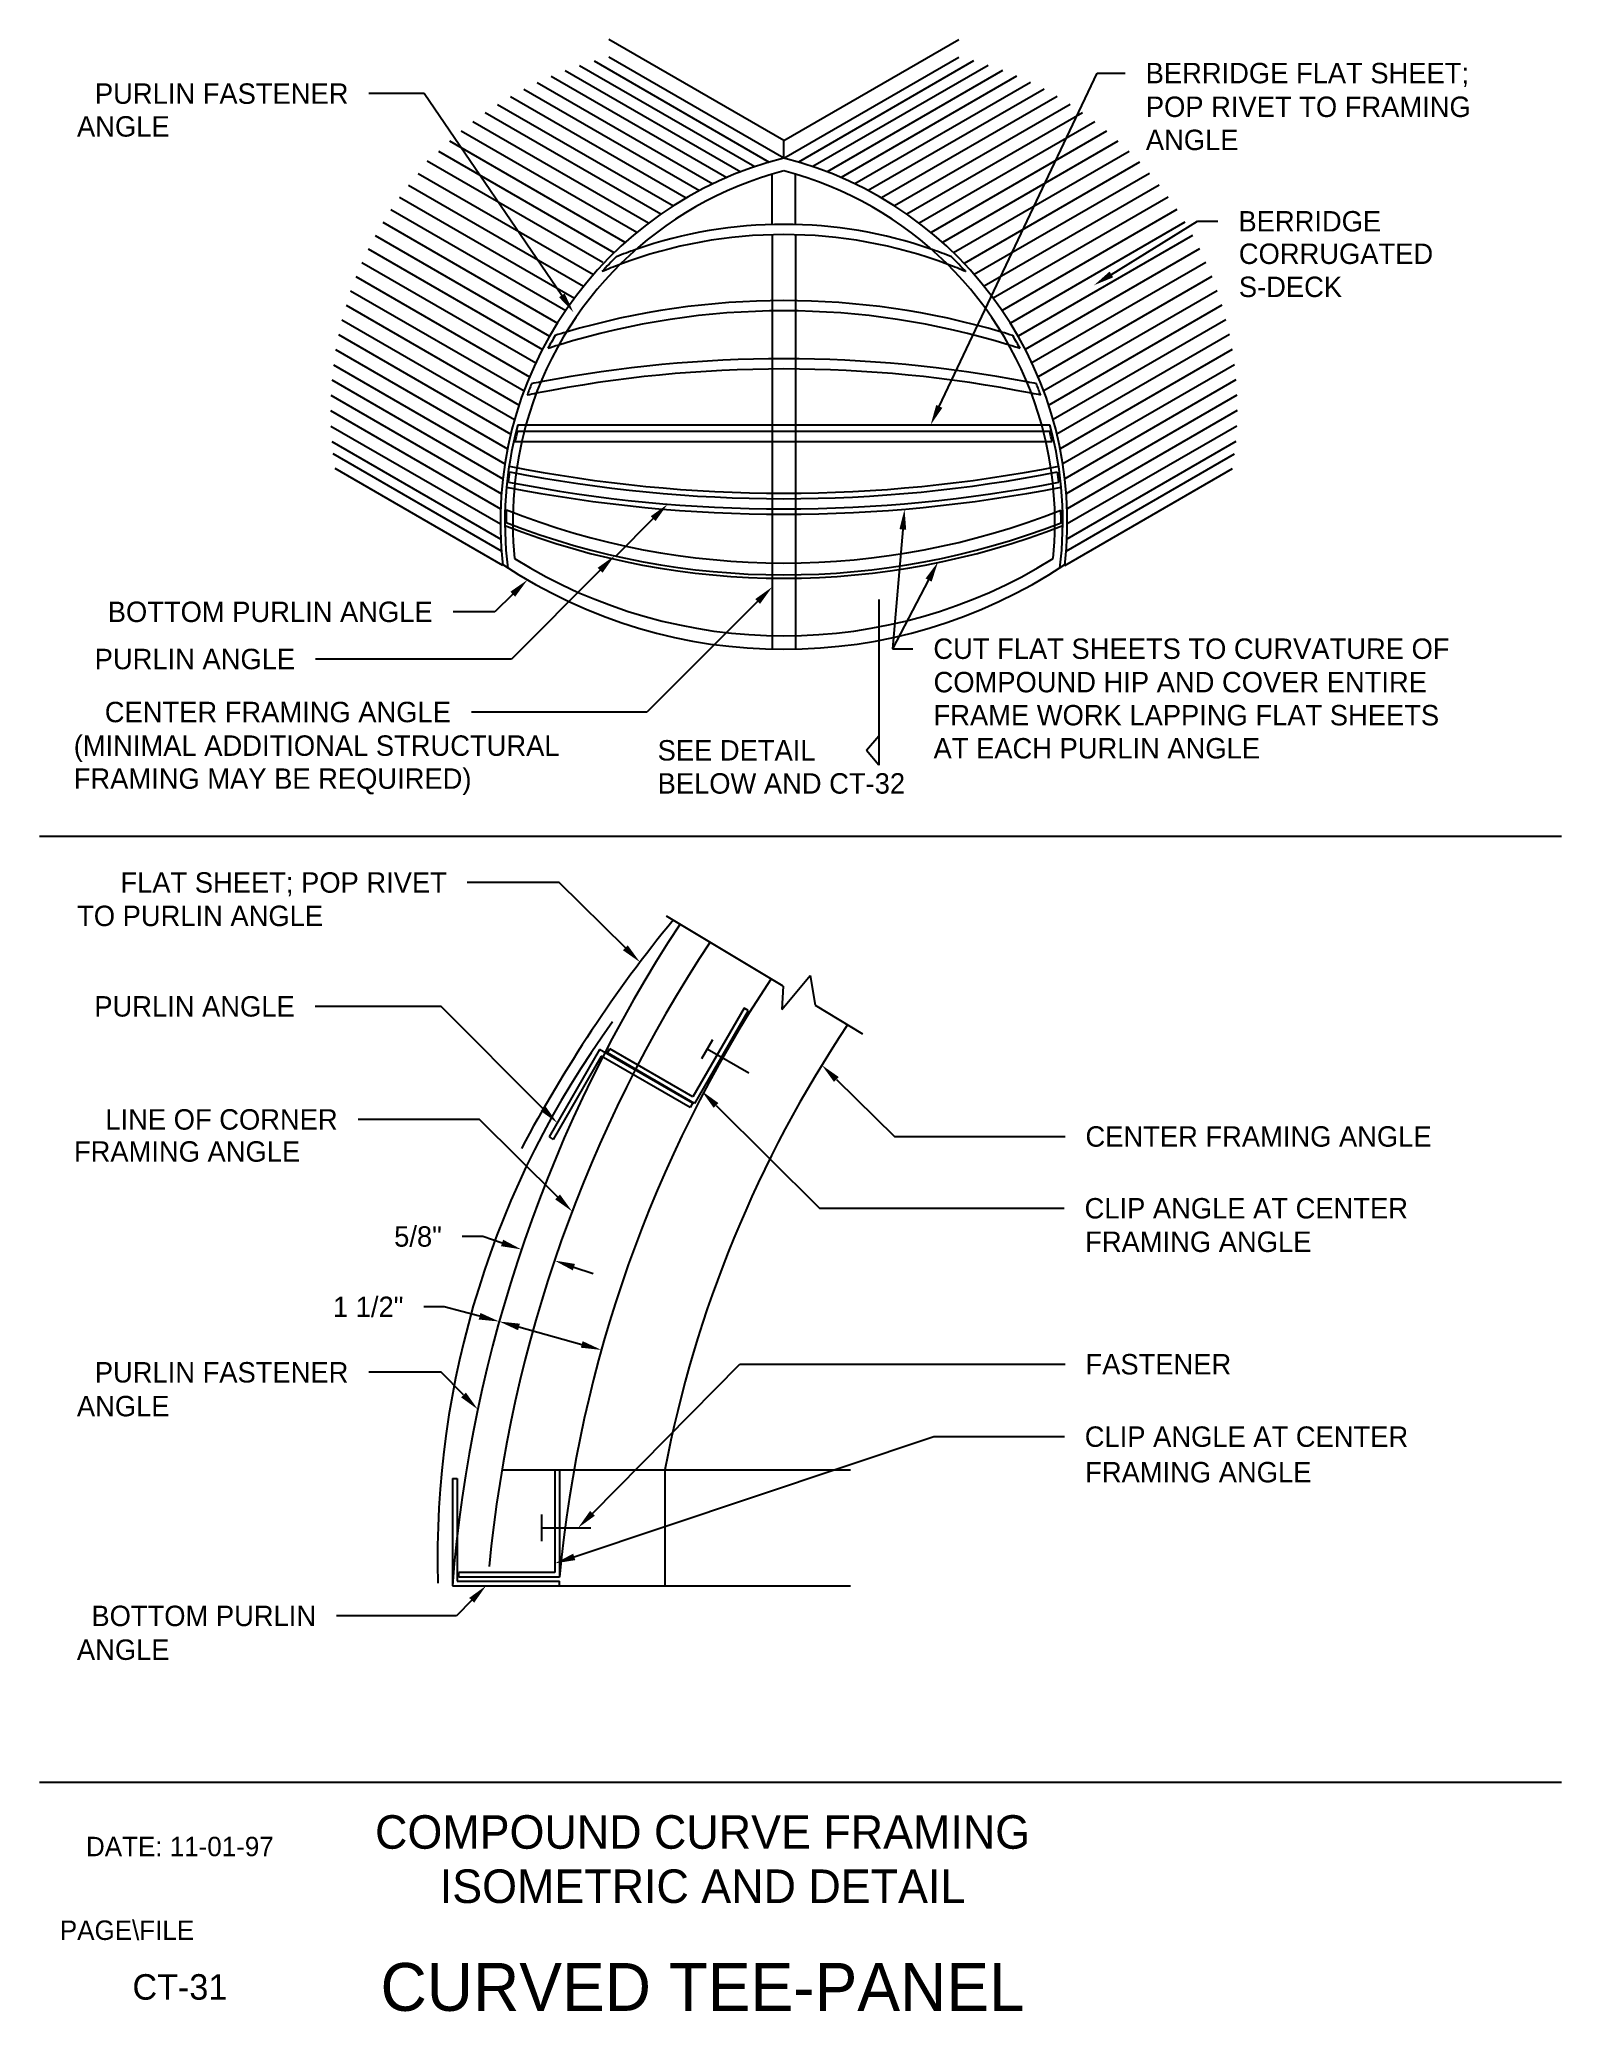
# Model space of a CAD drawing. Extents: x 0.1 to 15, y 0.5 to 19.8.
import ezdxf
from ezdxf.enums import TextEntityAlignment as Align

# ---------------------------------------------------------------- set-up
doc = ezdxf.new("R2010")
doc.units = 0
doc.header["$LTSCALE"] = 0.2
doc.linetypes.add('HIDDEN', pattern=[0])
doc.linetypes.add('HIDDENX2', pattern=[0])
for name, color, linetype in [('BORDER', 7, 'CONTINUOUS'), ('CMP-FLSH', 7, 'CONTINUOUS'), ('DIM-TXT', 7, 'CONTINUOUS'), ('STRCTR', 7, 'CONTINUOUS')]:
    doc.layers.add(name, color=color, linetype=linetype)

msp = doc.modelspace()

# ---------------------------------------------------------------- linework, layer by layer
at = {"layer": 'BORDER', "color": 0, "linetype": 'CONTINUOUS'}
for p, q in [((0.063, 12.018), (14.961, 12.018)), ((14.961, 2.75), (0.062, 2.75))]:
    msp.add_line(p, q, dxfattribs=at)
at = {"layer": 'CMP-FLSH', "color": 0, "linetype": 'CONTINUOUS'}
for centre, radius, start, end in [((16.965, 2.484), 13.799, 140.8477, 152.0167), ((12.887, 4.939), 8.929, 143.8979, 181.5147)]:
    msp.add_arc(centre, radius, start, end, dxfattribs=at)
at = {"layer": 'DIM-TXT', "color": 0, "linetype": 'CONTINUOUS'}
for p, q in [((8.278, 14.334), (8.278, 12.714)), ((8.278, 12.997), (8.158, 12.856)), ((8.278, 12.714), (8.158, 12.856))]:
    msp.add_line(p, q, dxfattribs=at)
at = {"layer": 'STRCTR', "color": 0, "linetype": 'CONTINUOUS'}
for p, q in [((7.349, 18.83), (5.636, 19.818)), ((7.349, 18.83), (9.061, 19.818)), ((5.208, 19.515), (6.926, 18.523)), ((5.349, 19.564), (7.065, 18.573)), ((5.491, 19.608), (7.206, 18.618)), ((7.349, 18.657), (5.636, 19.646)), ((7.349, 18.657), (9.061, 19.646)), ((9.206, 19.608), (7.491, 18.618)), ((9.349, 19.564), (7.632, 18.573)), ((9.489, 19.515), (7.771, 18.523)), ((4.802, 19.331), (6.522, 18.338)), ((4.935, 19.398), (6.654, 18.405)), ((5.07, 19.459), (6.789, 18.467)), ((9.627, 19.459), (7.908, 18.467)), ((9.762, 19.398), (8.043, 18.405)), ((9.895, 19.331), (8.175, 18.338)), ((8.87, 16.225), (10.414, 19.489)), ((10.414, 19.489), (10.69, 19.489)), ((3.829, 19.288), (3.287, 19.288)), ((5.176, 17.312), (3.829, 19.288)), ((4.547, 19.182), (6.267, 18.189)), ((4.673, 19.259), (6.393, 18.266)), ((10.024, 19.259), (8.304, 18.266)), ((10.15, 19.182), (8.43, 18.189)), ((6.024, 18.02), (4.305, 19.012)), ((6.144, 18.107), (4.424, 19.1)), ((10.273, 19.1), (8.553, 18.107)), ((10.393, 19.012), (8.673, 18.02)), ((5.796, 17.831), (4.078, 18.823)), ((5.908, 17.928), (4.189, 18.92)), ((7.349, 18.657), (7.349, 18.83)), ((10.508, 18.92), (8.789, 17.928)), ((10.619, 18.823), (8.901, 17.831)), ((5.576, 17.634), (3.858, 18.625)), ((5.688, 17.73), (3.971, 18.722)), ((10.727, 18.722), (9.01, 17.73)), ((10.83, 18.616), (9.113, 17.625)), ((3.675, 18.392), (5.389, 17.403)), ((3.769, 18.506), (5.484, 17.516)), ((7.234, 18.006), (7.234, 18.5)), ((7.464, 18.006), (7.464, 18.5)), ((10.928, 18.506), (9.213, 17.516)), ((11.022, 18.392), (9.308, 17.403)), ((3.502, 18.153), (5.213, 17.165)), ((3.586, 18.274), (5.298, 17.286)), ((11.111, 18.274), (9.399, 17.286)), ((11.195, 18.153), (9.485, 17.165)), ((3.423, 18.028), (5.132, 17.041)), ((11.275, 18.028), (9.566, 17.041)), ((10.555, 17.517), (11.398, 18.038)), ((11.398, 18.038), (11.598, 18.038)), ((3.281, 17.768), (4.985, 16.784)), ((3.349, 17.9), (5.056, 16.914)), ((7.234, 17.907), (7.234, 16.044)), ((7.464, 17.907), (7.464, 16.044)), ((11.348, 17.9), (9.641, 16.914)), ((11.417, 17.768), (9.712, 16.784)), ((3.218, 17.634), (4.92, 16.651)), ((11.48, 17.634), (9.777, 16.651)), ((3.16, 17.497), (4.86, 16.516)), ((11.537, 17.497), (9.837, 16.516)), ((3.063, 17.217), (4.757, 16.239)), ((3.108, 17.358), (4.806, 16.378)), ((11.589, 17.358), (9.892, 16.378)), ((11.635, 17.217), (9.941, 16.239)), ((3.023, 17.074), (4.713, 16.097)), ((11.675, 17.074), (9.984, 16.097)), ((2.989, 16.928), (4.676, 15.954)), ((11.709, 16.928), (10.021, 15.954)), ((2.939, 16.634), (4.618, 15.664)), ((2.961, 16.782), (4.644, 15.81)), ((11.737, 16.782), (10.053, 15.81)), ((11.759, 16.634), (10.079, 15.664)), ((2.923, 16.484), (4.598, 15.517)), ((11.774, 16.484), (10.099, 15.517)), ((2.914, 16.334), (4.584, 15.37)), ((11.783, 16.334), (10.113, 15.37)), ((2.911, 16.184), (4.576, 15.222)), ((2.915, 16.032), (4.574, 15.074)), ((4.744, 16.044), (9.953, 16.044)), ((11.786, 16.184), (10.121, 15.222)), ((11.783, 16.032), (10.123, 15.074)), ((2.925, 15.881), (4.578, 14.926)), ((11.773, 15.881), (10.119, 14.926)), ((4.585, 14.809), (2.937, 15.761)), ((10.112, 14.809), (11.76, 15.761)), ((4.599, 14.669), (2.958, 15.617)), ((10.099, 14.669), (11.74, 15.617)), ((6.07, 15.127), (5.704, 14.76)), ((8.513, 15.021), (8.412, 13.853)), ((5.55, 14.621), (4.683, 13.752)), ((8.765, 14.526), (8.412, 13.853)), ((4.696, 14.387), (4.519, 14.214)), ((7.092, 14.315), (6.009, 13.233)), ((4.519, 14.214), (4.111, 14.214)), ((4.683, 13.752), (2.765, 13.752)), ((8.412, 13.853), (8.612, 13.853)), ((6.009, 13.233), (4.29, 13.233)), ((5.148, 11.564), (4.25, 11.564)), ((5.798, 10.924), (5.148, 11.564)), ((7.342, 10.55), (6.201, 11.234)), ((7.329, 10.32), (7.605, 10.652)), ((7.605, 10.652), (7.655, 10.362)), ((7.342, 10.55), (7.329, 10.32)), ((3.995, 10.351), (2.761, 10.351)), ((4.99, 9.352), (3.995, 10.351)), ((6.959, 10.333), (6.458, 9.465)), ((6.999, 10.31), (6.475, 9.401)), ((6.999, 10.31), (6.959, 10.333)), ((7.655, 10.362), (8.119, 10.083)), ((5.545, 9.927), (5.052, 9.073)), ((5.562, 9.863), (5.092, 9.049)), ((6.453, 9.402), (5.545, 9.927)), ((6.43, 9.362), (5.562, 9.863)), ((5.621, 9.895), (5.644, 9.935)), ((6.475, 9.401), (5.621, 9.895)), ((6.458, 9.465), (5.644, 9.935)), ((6.546, 9.84), (6.652, 10.025)), ((7.007, 9.697), (6.599, 9.933)), ((7.863, 9.636), (8.433, 9.077)), ((6.453, 9.402), (6.43, 9.362)), ((6.686, 9.381), (7.698, 8.374)), ((4.369, 9.244), (3.181, 9.244)), ((5.135, 8.484), (4.369, 9.244)), ((8.433, 9.077), (10.101, 9.077)), ((5.052, 9.073), (5.092, 9.049)), ((7.698, 8.374), (10.092, 8.374)), ((4.401, 8.098), (4.201, 8.098)), ((4.59, 8.034), (4.401, 8.098)), ((5.294, 7.798), (5.483, 7.734)), ((4.025, 7.409), (3.825, 7.409)), ((4.37, 7.317), (4.025, 7.409)), ((4.756, 7.212), (5.37, 7.041)), ((3.993, 6.768), (3.286, 6.768)), ((4.213, 6.546), (3.993, 6.768)), ((5.476, 5.387), (6.918, 6.847)), ((6.918, 6.847), (10.101, 6.847)), ((5.297, 4.961), (8.816, 6.138)), ((8.816, 6.138), (10.094, 6.138)), ((5.107, 5.811), (5.107, 4.809)), ((5.153, 5.811), (5.107, 5.811)), ((5.153, 5.811), (5.153, 4.763)), ((8, 5.811), (6.183, 5.811)), ((6.183, 5.811), (6.183, 4.678)), ((4.105, 5.727), (4.105, 4.678)), ((4.105, 5.727), (4.151, 5.727)), ((4.151, 5.727), (4.151, 4.724)), ((4.98, 5.113), (4.98, 5.377)), ((4.98, 5.245), (5.458, 5.245)), ((4.105, 4.678), (5.153, 4.678)), ((4.151, 4.724), (5.153, 4.724)), ((5.107, 4.809), (4.167, 4.809)), ((4.167, 4.763), (4.167, 4.809)), ((5.153, 4.763), (4.167, 4.763)), ((5.153, 4.678), (5.153, 4.724)), ((5.153, 4.678), (8, 4.678)), ((4.293, 4.536), (4.143, 4.383)), ((4.143, 4.383), (2.97, 4.383))]:
    msp.add_line(p, q, dxfattribs=at)
at = {"layer": 'STRCTR', "color": 0, "linetype": 'HIDDENX2'}
for p, q in [((7.234, 16.044), (7.234, 13.848)), ((7.464, 16.044), (7.464, 13.848)), ((4.717, 15.882), (9.975, 15.882)), ((4.741, 15.982), (9.951, 15.982)), ((6.183, 5.811), (4.59, 5.811))]:
    msp.add_line(p, q, dxfattribs=at)
at = {"layer": 'STRCTR', "color": 0, "linetype": 'CONTINUOUS'}
for centre, radius, start, end in [((8.248, 15.095), 3.674, 104.1688, 186.6551), ((6.449, 15.095), 3.674, 353.345, 75.8312), ((8.248, 15.095), 3.553, 104.6729, 164.5061), ((6.449, 15.095), 3.553, 15.494, 75.3271), ((7.349, 13.623), 4.385, 70.7045, 109.2955), ((7.349, 13.364), 4.544, 69.3035, 110.6966), ((7.349, 9.739), 7.522, 73.5533, 106.4467), ((7.349, 9.739), 7.422, 72.7254, 107.2747), ((7.349, 4.141), 12.551, 79.0723, 100.9278), ((7.349, 4.141), 12.451, 78.7772, 101.2229), ((8.248, 15.095), 3.63, 164.8434, 187.1685), ((6.449, 15.095), 3.63, 352.8313, 15.1565), ((7.349, 29.193), 14.023, 258.8361, 281.1641), ((7.349, 22.034), 7.491, 248.62, 291.3801), ((7.349, 18.817), 4.97, 236.3918, 303.6082), ((17.821, 3.58), 13.761, 146.6001, 175.4213), ((17.821, 3.58), 12.723, 146.4015, 174.6656), ((17.821, 3.58), 11.85, 146.2073, 169.1454)]:
    msp.add_arc(centre, radius, start, end, dxfattribs=at)
at = {"layer": 'STRCTR', "color": 0, "linetype": 'HIDDENX2'}
for centre, radius, start, end in [((8.248, 15.095), 3.631, 134.3762, 137.5583), ((7.349, 13.364), 4.544, 110.6966, 113.0594), ((7.35, 13.621), 4.387, 109.2964, 111.9587), ((7.349, 13.621), 4.387, 68.0413, 70.7036), ((7.35, 13.363), 4.545, 66.9407, 69.303), ((6.451, 15.095), 3.63, 42.4411, 45.624), ((8.248, 15.095), 3.553, 164.506, 185.8118), ((6.449, 15.095), 3.553, 354.1884, 15.494), ((7.349, 29.193), 13.971, 258.8707, 281.108), ((7.349, 29.187), 13.865, 258.836, 281.1428), ((7.349, 22.034), 7.458, 248.6267, 291.3285), ((7.349, 22.034), 7.342, 248.29, 291.6657), ((7.349, 18.949), 4.97, 237.9727, 302.0273), ((17.821, 3.58), 13.419, 146.538, 174.5032)]:
    msp.add_arc(centre, radius, start, end, dxfattribs=at)
at = {"layer": 'STRCTR', "color": 0, "linetype": 'HIDDEN'}
for centre, radius, start, end in [((8.248, 15.095), 3.63, 149.8324, 152.1359), ((7.352, 9.729), 7.432, 107.2754, 108.1353), ((7.345, 9.752), 7.508, 106.445, 107.3205), ((7.358, 9.765), 7.494, 72.6785, 73.5557), ((7.345, 9.724), 7.438, 71.8649, 72.7241), ((6.453, 15.096), 3.628, 27.8637, 30.1686), ((8.248, 15.095), 3.63, 158.1438, 160.0137), ((7.363, 4.069), 12.625, 100.9295, 101.3491), ((7.333, 4.055), 12.639, 78.6512, 79.0704), ((6.454, 15.096), 3.627, 19.9859, 21.8575), ((7.363, 4.072), 12.521, 101.2244, 101.64), ((7.339, 4.086), 12.507, 78.3599, 78.7759), ((8.252, 15.094), 3.621, 165.8066, 167.433), ((6.458, 15.097), 3.603, 12.582, 14.2167), ((8.252, 15.094), 3.622, 172.2211, 173.8092), ((7.349, 29.181), 13.805, 258.7643, 281.2357), ((6.469, 15.098), 3.592, 6.1548, 7.7561), ((8.256, 15.094), 3.625, 178.1304, 180.0798), ((6.461, 15.097), 3.601, 359.837, 1.8001)]:
    msp.add_arc(centre, radius, start, end, dxfattribs=at)
at = {"layer": 'STRCTR', "color": 0, "linetype": 'CONTINUOUS'}
for points in [[(10.572, 17.489), (10.537, 17.546), (10.385, 17.412)], [(5.203, 17.331), (5.148, 17.294), (5.289, 17.147)], [(8.9, 16.211), (8.84, 16.239), (8.785, 16.044)], [(6.046, 15.15), (6.093, 15.103), (6.211, 15.268)], [(8.48, 15.024), (8.546, 15.018), (8.53, 15.22)], [(5.526, 14.645), (5.574, 14.597), (5.691, 14.763)], [(8.736, 14.541), (8.795, 14.51), (8.858, 14.703)], [(4.672, 14.411), (4.719, 14.363), (4.839, 14.527)], [(7.069, 14.339), (7.116, 14.292), (7.234, 14.457)], [(5.821, 10.948), (5.774, 10.9), (5.94, 10.784)], [(7.839, 9.612), (7.886, 9.659), (7.72, 9.776)], [(6.662, 9.357), (6.709, 9.404), (6.544, 9.522)], [(5.014, 9.375), (4.967, 9.328), (5.131, 9.21)], [(5.158, 8.508), (5.111, 8.461), (5.277, 8.343)], [(4.601, 8.066), (4.58, 8.003), (4.78, 7.971)], [(5.304, 7.829), (5.283, 7.766), (5.104, 7.862)], [(4.379, 7.349), (4.362, 7.285), (4.563, 7.265)], [(4.765, 7.244), (4.747, 7.18), (4.563, 7.265)], [(5.379, 7.073), (5.361, 7.009), (5.563, 6.987)], [(4.236, 6.57), (4.189, 6.523), (4.354, 6.404)], [(5.499, 5.364), (5.452, 5.411), (5.335, 5.245)], [(5.307, 4.929), (5.286, 4.992), (5.107, 4.897)], [(4.269, 4.559), (4.317, 4.512), (4.434, 4.678)]]:
    msp.add_solid(points, dxfattribs=at)

# ---------------------------------------------------------------- texts
at = {"layer": 'BORDER', "color": 0, "linetype": 'CONTINUOUS'}
for s, height, p in [('DATE: 11-01-97', 0.1902, (1.437, 2.125)), ('CT-31', 0.25, (1.437, 0.75))]:
    msp.add_text(s, height=height, dxfattribs=at).set_placement(p, align=Align.MIDDLE)
msp.add_text('PAGE\\FILE', height=0.1902, dxfattribs=at).set_placement((0.262, 1.21))
at = {"layer": 'BORDER', "color": 0}
msp.add_text('CURVED TEE-PANEL', height=0.46875, dxfattribs=at).set_placement((6.553, 0.75), align=Align.MIDDLE)
at = {"layer": 'STRCTR', "color": 0, "linetype": 'CONTINUOUS'}
for s, p in [('BERRIDGE FLAT SHEET;', (10.89, 19.489)), ('BERRIDGE', (11.798, 18.038)), ('CUT FLAT SHEETS TO CURVATURE OF', (8.812, 13.853)), ('CENTER FRAMING ANGLE', (10.301, 9.077)), ('CLIP ANGLE AT CENTER', (10.292, 8.374)), ('FASTENER', (10.301, 6.847)), ('CLIP ANGLE AT CENTER', (10.294, 6.138))]:
    msp.add_text(s, height=0.2, dxfattribs=at).set_placement(p, align=Align.MIDDLE_LEFT)
for s, p in [('PURLIN FASTENER', (3.087, 19.288)), ('BOTTOM PURLIN ANGLE', (3.911, 14.214)), ('PURLIN ANGLE', (2.565, 13.752)), ('CENTER FRAMING ANGLE', (4.09, 13.233)), ('FLAT SHEET; POP RIVET', (4.05, 11.564)), ('PURLIN ANGLE', (2.561, 10.351)), ('LINE OF CORNER', (2.981, 9.244)), ('5/8"', (4.001, 8.098)), ('1 1/2"', (3.625, 7.409)), ('PURLIN FASTENER', (3.086, 6.768)), ('BOTTOM PURLIN', (2.77, 4.383))]:
    msp.add_text(s, height=0.2, dxfattribs=at).set_placement(p, align=Align.MIDDLE_RIGHT)
for s, p in [('POP RIVET TO FRAMING', (10.892, 19.059)), ('ANGLE', (0.43, 18.867)), ('ANGLE', (10.892, 18.735)), ('CORRUGATED', (11.802, 17.62)), ('S-DECK', (11.802, 17.296)), ('COMPOUND HIP AND COVER ENTIRE', (8.814, 13.426)), ('FRAME WORK LAPPING FLAT SHEETS', (8.814, 13.102)), ('(MINIMAL ADDITIONAL STRUCTURAL', (0.398, 12.804)), ('SEE DETAIL', (6.113, 12.758)), ('AT EACH PURLIN ANGLE', (8.814, 12.778)), ('FRAMING MAY BE REQUIRED)', (0.398, 12.481)), ('BELOW AND CT-32', (6.113, 12.434)), ('TO PURLIN ANGLE', (0.431, 11.137)), ('FRAMING ANGLE', (0.4, 8.83)), ('FRAMING ANGLE', (10.298, 7.946)), ('ANGLE', (0.429, 6.337)), ('FRAMING ANGLE', (10.298, 5.69)), ('ANGLE', (0.429, 3.952))]:
    msp.add_text(s, height=0.2, dxfattribs=at).set_placement(p)
for s, p in [('COMPOUND CURVE FRAMING', (6.553, 2.103)), ('ISOMETRIC AND DETAIL', (6.553, 1.572))]:
    msp.add_text(s, height=0.32813, dxfattribs=at).set_placement(p, align=Align.CENTER)

doc.saveas('drawing.dxf')
